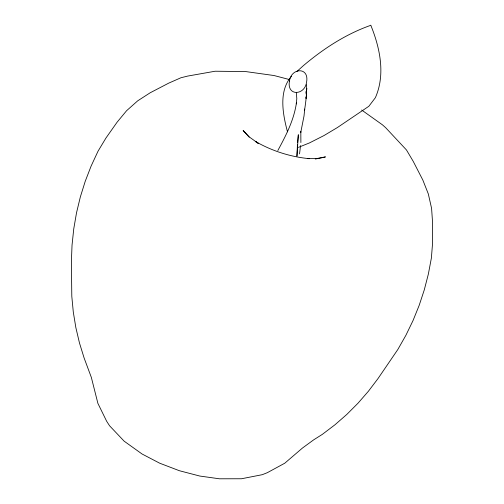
<?xml version="1.0" encoding="UTF-8"?>
<svg xmlns="http://www.w3.org/2000/svg" width="504" height="504" viewBox="0 0 504 504"><rect width="100%" height="100%" fill="white"/><g stroke="black" fill="none" stroke-linecap="round" stroke-linejoin="round"><path stroke-width="0.76" d="M306.086 97.052L306.041 98.419L306.388 95.873L306.117 91.501L306.193 93.637M306.539 84.71C306.986 93.196 305.84 101.783 304.555 110.206L304.712 109.078L304.013 116.008L300.724 132.577L300.819 131.601L300.882 142.55M297.436 144.868L296.938 156.196L298.33 134.713L297.644 142.525M299.552 153.922L300.529 145.58M306.375 92.263L306.86 88.32M277.836 150.52C286.007 135.463 294.059 119.864 296.453 102.69L296.283 103.912L296.806 98.633L296.308 92.541M291.526 76.268C278.315 91.174 282.864 114.351 287.488 131.846M296.969 71.429L303.547 65.507C323.398 48.768 345.473 34.348 370.037 25.572L370.824 25.2L371.108 26.05C380.111 48.422 385.522 74.787 375.36 97.719L368.846 106.275L337.441 127.518L323.965 135.57L309.462 142.922L298.399 147.376M322.692 157.582L325.477 156.889L316.619 158.571L307.327 158.571M315.258 159.031L321.993 157.752M307.919 158.628L309.343 158.672C290.342 156.864 271.813 150.923 255.295 141.359L258.237 143.344L249.386 137.038L243.13 130.517L249.152 137.101M289.132 79.475L274.05 75.537L245.643 71.562L215.12 71.228L187.74 76.066L180.974 77.742L168.764 83.11L150.173 92.78L137.686 100.844L126.592 110.71L117.098 122.195L105.953 138.027L98.003 151.25L91.111 166.081L85.226 181.308L80.356 196.894L76.526 212.77L73.748 228.885L72.034 245.177L71.385 261.589L71.801 296.295L73.294 312.039L75.852 327.613L79.468 342.959L84.124 358.016L91.356 377.446L97.896 403.376L106.634 421.218L109.57 425.773L124.148 441.17L142.109 454.028L159.743 463.22L179.411 470.73L199.773 476.041L219.442 478.794L241.511 478.756L262.282 474.686L267.328 472.683L284.754 463.22L302.457 448.043L313.62 439.885L322.396 434.328L334.958 424.784L346.84 414.401L357.998 403.219L368.38 391.28L377.969 378.63L397.82 349.518L405.909 335.267L413.034 320.544L419.164 305.399L424.28 289.894L428.356 274.088L431.386 258.023L432.615 242.644L432.621 223.247L431.588 208.385L428.318 193.92L422.862 180.111L413.249 161.406L406.457 149.953L385.667 127.701L382.41 124.803L361.651 110.017M289.479 81.018C286.562 96.503 304.857 95.533 306.577 82.171C309.494 66.679 291.199 67.649 289.479 81.018"/></g></svg>
